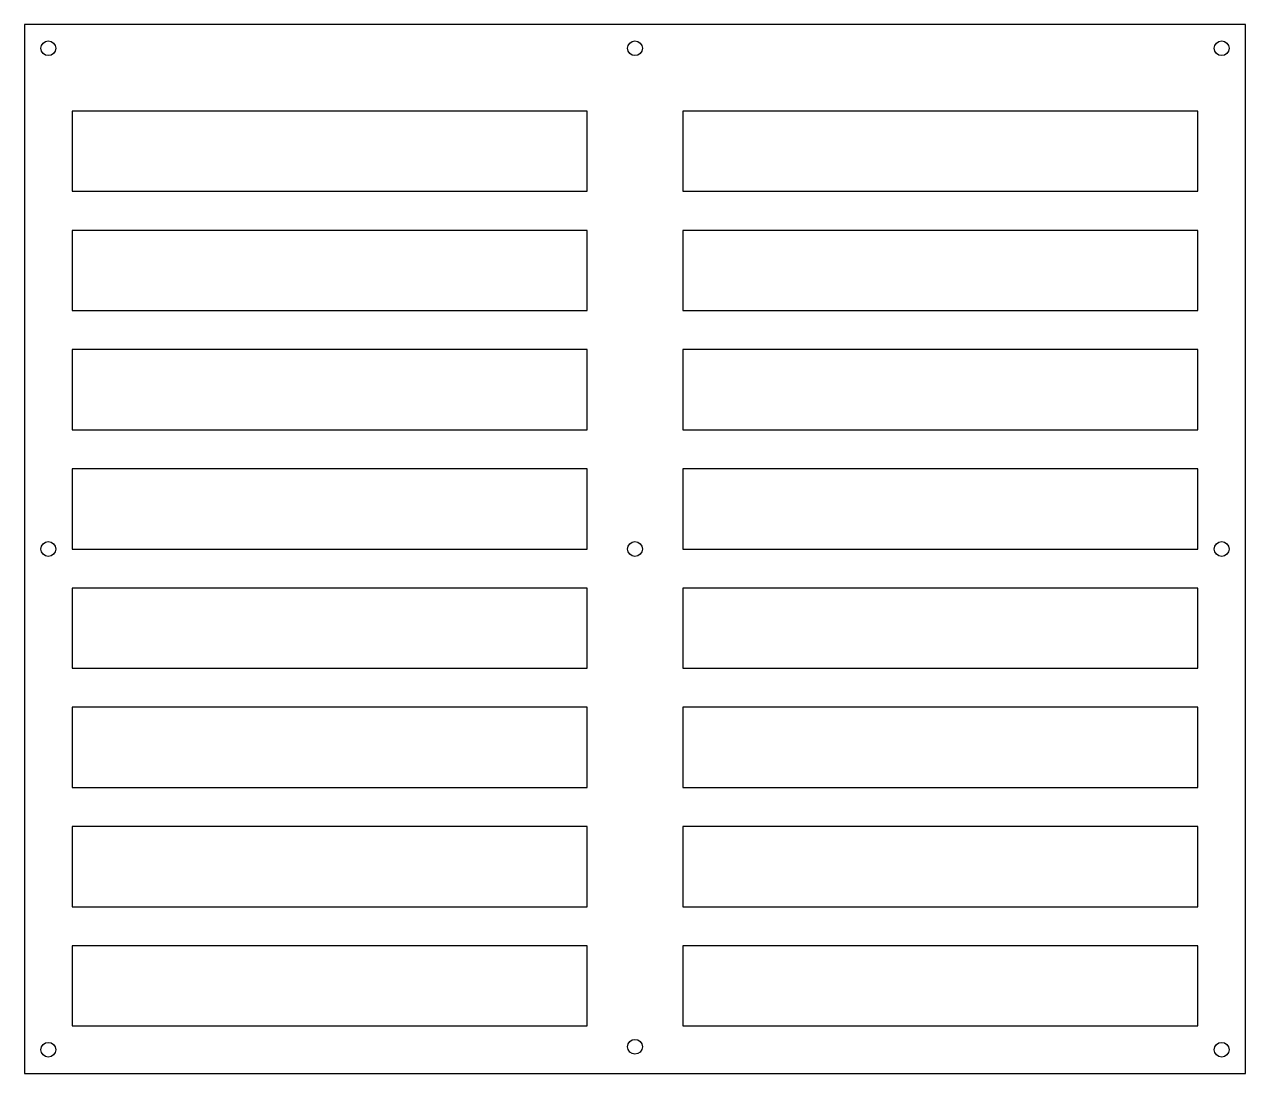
# Model space of a CAD drawing. Header units: millimetres. Extents: x 2 to 258, y -10 to 210.
import ezdxf

# ---------------------------------------------------------------- set-up
doc = ezdxf.new("R2010")
doc.units = ezdxf.units.MM
doc.layers.get('0').update_dxf_attribs({"linetype": 'CONTINUOUS'})

msp = doc.modelspace()

# ---------------------------------------------------------------- linework, layer by layer
for points in [[(258, 210), (2, 210), (2, -10), (258, -10)], [(12, 175), (120, 175), (120, 191.8), (12, 191.8)], [(248, 175), (248, 191.8), (140, 191.8), (140, 175)], [(12, 166.8), (12, 150), (120, 150), (120, 166.8)], [(248, 150), (248, 166.8), (140, 166.8), (140, 150)], [(12, 125), (120, 125), (120, 141.8), (12, 141.8)], [(248, 125), (248, 141.8), (140, 141.8), (140, 125)], [(12, 116.8), (12, 100), (120, 100), (120, 116.8)], [(248, 100), (248, 116.8), (140, 116.8), (140, 100)], [(12, 75), (120, 75), (120, 91.8), (12, 91.8)], [(248, 75), (248, 91.8), (140, 91.8), (140, 75)], [(12, 50), (120, 50), (120, 66.8), (12, 66.8)], [(248, 50), (248, 66.8), (140, 66.8), (140, 50)], [(12, 41.8), (12, 25), (120, 25), (120, 41.8)], [(248, 25), (248, 41.8), (140, 41.8), (140, 25)], [(12, 16.8), (12, 0), (120, 0), (120, 16.8)], [(140, 0), (248, 0), (248, 16.8), (140, 16.8)]]:
    msp.add_lwpolyline(points, close=True)
for centre in [(7, 205), (130, 205), (253, 205), (7, 100), (130, 100), (253, 100), (7, -5), (130, -4.38), (253, -5)]:
    msp.add_circle(centre, 1.55)

doc.saveas('drawing.dxf')
